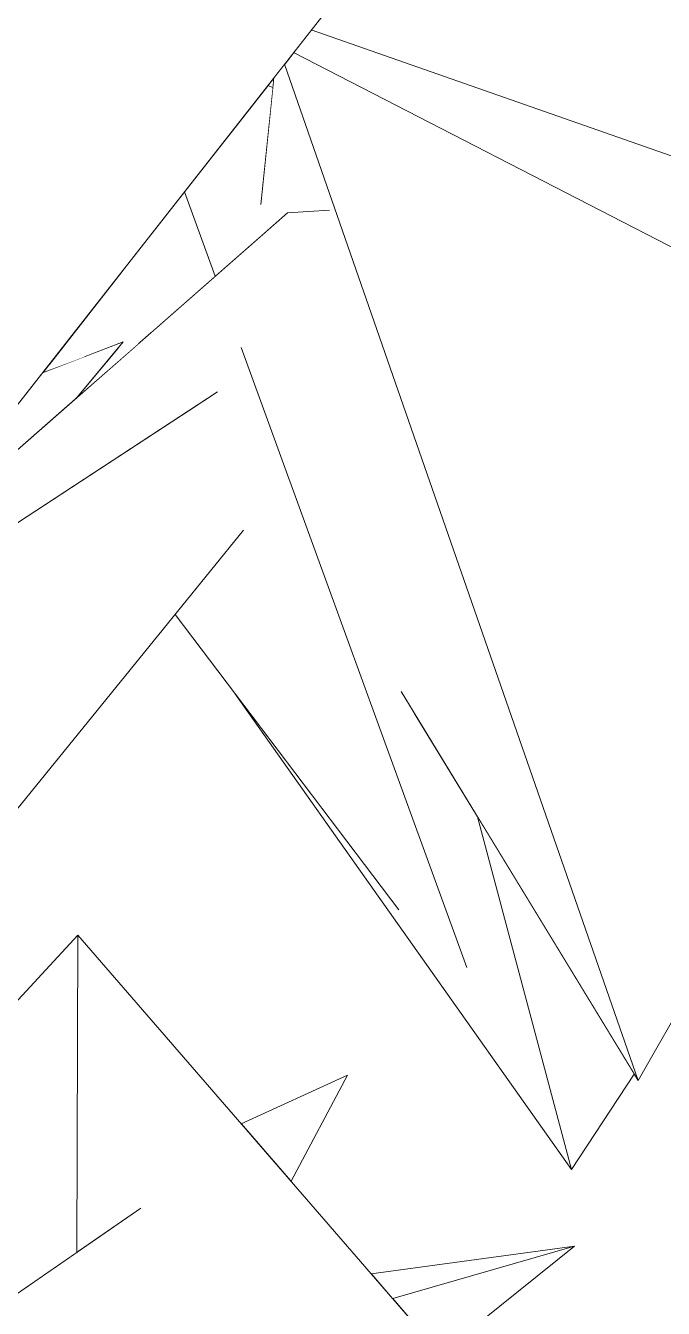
# Model space of a CAD drawing. Header units: millimetres. Extents: x -9413 to 8527, y -300 to 11224.
# Drawn here: x -7933.8 to -7711.8, y 2620.3 to 3066.8 of the extents above; entities that cross this region are included whole.
import ezdxf

# ---------------------------------------------------------------- set-up
doc = ezdxf.new("R2010")
doc.units = ezdxf.units.MM
doc.header["$MEASUREMENT"] = 0
doc.linetypes.add('Wipeout_Contour', pattern=[1000, 0, -1000])
doc.layers.add('Interior - Furniture', color=7, linetype='Continuous')
doc.layers.add('Interior - Furniture _Pen_No__4', color=7, linetype='Continuous', lineweight=20, true_color=0x029e21)

# ---------------------------------------------------------------- blocks, each defined once
blk = doc.blocks.new('Section Elem_40_6')
at = {"color": 254, "linetype": 'Wipeout_Contour', "lineweight": 0, "ltscale": 76676.656974}
blk.add_wipeout([(-7972.35, 3098.83), (-7939.63, 2931), (-7771.85, 3144.99), (-7933.36, 3176.57), (-7949.79, 3164.84), (-7942.94, 3165.73), (-7955, 3153.18), (-7958.02, 3150.12), (-7914.01, 3124.07)], dxfattribs=at).dxf.layer = 'Interior - Furniture'
at = {"color": 254, "linetype": 'Wipeout_Contour', "lineweight": 0, "ltscale": 49631.356635}
blk.add_wipeout([(-7860.97, 2834.34), (-7743.77, 2668.6), (-7776.46, 2791.37), (-7798.76, 2828.01), (-7780.24, 2738.97), (-7804.06, 2759.22)], dxfattribs=at).dxf.layer = 'Interior - Furniture'
at = {"color": 254, "linetype": 'Wipeout_Contour', "lineweight": 0, "ltscale": 33400.603153}
blk.add_wipeout([(-7954.31, 2613.19), (-7957.69, 2597.96), (-7916.1, 2590.33), (-7893.75, 2655.14)], dxfattribs=at).dxf.layer = 'Interior - Furniture'
at = {"color": 254, "linetype": 'Wipeout_Contour', "lineweight": 0, "ltscale": 25253.768272}
blk.add_wipeout([(-7847.77, 3045.3), (-7847.7, 3045.26), (-7847.67, 3045.49)], dxfattribs=at).dxf.layer = 'Interior - Furniture'
at = {"color": 254, "linetype": 'Wipeout_Contour', "lineweight": 0, "ltscale": 24633.863904}
blk.add_wipeout([(-7721.89, 2701.73), (-7776.46, 2791.37), (-7743.77, 2668.6)], dxfattribs=at).dxf.layer = 'Interior - Furniture'
at = {"color": 254, "linetype": 'Wipeout_Contour', "lineweight": 0, "ltscale": 75290.950949}
blk.add_wipeout([(-7851.92, 3004.57), (-7849.37, 2995.73), (-7842.67, 3001.61), (-7828.06, 3002.58), (-7841.96, 2970.01), (-7803.04, 2835.03), (-7720.58, 2699.58), (-7843.71, 3053.34), (-7847.34, 3048.71)], dxfattribs=at).dxf.layer = 'Interior - Furniture'
at = {"color": 254, "linetype": 'Wipeout_Contour', "lineweight": 0, "ltscale": 33146.533661}
blk.add_wipeout([(-7843.71, 3053.34), (-7720.58, 2699.58), (-7589.92, 2928.34), (-7840.52, 3057.41)], dxfattribs=at).dxf.layer = 'Interior - Furniture'
at = {"layer": 'Interior - Furniture _Pen_No__4', "linetype": 'Continuous'}
blk.add_line((-7720.58, 2699.58), (-7589.92, 2928.34), dxfattribs=at)
at = {"color": 254, "linetype": 'Wipeout_Contour', "lineweight": 0, "ltscale": 50493.494356}
blk.add_wipeout([(-8051.29, 2818.49), (-7867.04, 2939.35), (-7858.78, 2954.72), (-7841.96, 2970.01), (-7828.06, 3002.58), (-7842.67, 3001.61)], dxfattribs=at).dxf.layer = 'Interior - Furniture'
at = {"color": 254, "linetype": 'Wipeout_Contour', "lineweight": 0, "ltscale": 24861.411746}
blk.add_wipeout([(-7858.7, 2684.48), (-7841.4, 2664.5), (-7821.79, 2701.43)], dxfattribs=at).dxf.layer = 'Interior - Furniture'
at = {"color": 254, "linetype": 'Wipeout_Contour', "lineweight": 0, "ltscale": 41545.432893}
blk.add_wipeout([(-7840.52, 3057.41), (-7685.79, 2977.72), (-7682.53, 2976.36), (-7667.12, 3006.72), (-7834.33, 3065.3)], dxfattribs=at).dxf.layer = 'Interior - Furniture'
at = {"color": 254, "linetype": 'Wipeout_Contour', "lineweight": 0, "ltscale": 33717.492776}
blk.add_wipeout([(-7900.02, 2981.52), (-7890.02, 2960.05), (-7867.82, 2979.54), (-7878.52, 3008.94)], dxfattribs=at).dxf.layer = 'Interior - Furniture'
at = {"color": 254, "linetype": 'Wipeout_Contour', "lineweight": 0, "ltscale": 25359.233794}
blk.add_wipeout([(-7927.91, 2945.94), (-7912.88, 2951.71), (-7925.84, 2948.59)], dxfattribs=at).dxf.layer = 'Interior - Furniture'
at = {"color": 254, "linetype": 'Wipeout_Contour', "lineweight": 0, "ltscale": 58482.778941}
blk.add_wipeout([(-7881.78, 2861.82), (-7804.06, 2759.22), (-7780.24, 2738.97), (-7858.78, 2954.72), (-7867.04, 2939.35), (-7877.27, 2932.64), (-7857.97, 2891.18)], dxfattribs=at).dxf.layer = 'Interior - Furniture'
at = {"layer": 'Interior - Furniture _Pen_No__4', "linetype": 'Continuous'}
for p, q in [((-7667.12, 3006.72), (-7834.33, 3065.3)), ((-7842.67, 3001.61), (-7828.06, 3002.58))]:
    blk.add_line(p, q, dxfattribs=at)
at = {"color": 254, "linetype": 'Wipeout_Contour', "lineweight": 0, "ltscale": 50494.041931}
blk.add_wipeout([(-7878.52, 3008.94), (-7867.82, 2979.54), (-7849.37, 2995.73), (-7851.92, 3004.57), (-7847.7, 3045.26), (-7849.46, 3046)], dxfattribs=at).dxf.layer = 'Interior - Furniture'
at = {"color": 254, "linetype": 'Wipeout_Contour', "lineweight": 0, "ltscale": 41627.730142}
blk.add_wipeout([(-7841.96, 2970.01), (-7858.78, 2954.72), (-7780.24, 2738.97), (-7798.76, 2828.01), (-7803.04, 2835.03)], dxfattribs=at).dxf.layer = 'Interior - Furniture'
at = {"color": 254, "linetype": 'Wipeout_Contour', "lineweight": 0, "ltscale": 25309.693689}
blk.add_wipeout([(-7901.76, 2954.39), (-7916.35, 2936.94), (-7894.47, 2956.15)], dxfattribs=at).dxf.layer = 'Interior - Furniture'
at = {"layer": 'Interior - Furniture _Pen_No__4', "linetype": 'Continuous'}
for p, q in [((-7589.92, 2928.34), (-7840.52, 3057.41)), ((-7878.52, 3008.94), (-7867.82, 2979.54))]:
    blk.add_line(p, q, dxfattribs=at)
at = {"color": 254, "linetype": 'Wipeout_Contour', "lineweight": 0, "ltscale": 33674.638377}
blk.add_wipeout([(-7849.46, 3046), (-7847.77, 3045.3), (-7847.67, 3045.49), (-7847.34, 3048.71)], dxfattribs=at).dxf.layer = 'Interior - Furniture'
at = {"color": 254, "linetype": 'Wipeout_Contour', "lineweight": 0, "ltscale": 59074.058942}
blk.add_wipeout([(-7900.02, 2981.52), (-7925.84, 2948.59), (-7912.88, 2951.71), (-7899.81, 2956.72), (-7901.76, 2954.39), (-7894.47, 2956.15), (-7890.02, 2960.05)], dxfattribs=at).dxf.layer = 'Interior - Furniture'
at = {"color": 254, "linetype": 'Wipeout_Contour', "lineweight": 0, "ltscale": 42160.48205}
blk.add_wipeout([(-7978.94, 2862.08), (-7971.22, 2751.55), (-7857.97, 2891.18), (-7877.27, 2932.64), (-7971.77, 2870.65)], dxfattribs=at).dxf.layer = 'Interior - Furniture'
at = {"layer": 'Interior - Furniture _Pen_No__4', "linetype": 'Continuous'}
for p, q in [((-7851.93, 3004.55), (-7847.34, 3048.71)), ((-7847.7, 3045.26), (-7849.46, 3046)), ((-7847.77, 3045.3), (-7847.67, 3045.49)), ((-7803.91, 2759.02), (-7881.78, 2861.82))]:
    blk.add_line(p, q, dxfattribs=at)
at = {"color": 254, "linetype": 'Wipeout_Contour', "lineweight": 0, "ltscale": 196549.410283}
blk.add_wipeout([(-8147.64, 2851.14), (-8150.38, 2827.96), (-8107.19, 2792.39), (-8122.1, 2773.31), (-8065.99, 2757.95), (-7971.77, 2870.65), (-8051.29, 2818.49), (-8050.89, 2847.48), (-7979.35, 2881.64), (-7916.35, 2936.94), (-7899.81, 2956.72), (-7927.91, 2945.94), (-7939.63, 2931), (-7946.79, 2938.7), (-8003.91, 2916.78), (-8051.53, 2853.37), (-8078.55, 2888.15), (-8101.43, 2879.37), (-8107.33, 2849.15), (-8122.48, 2870.98), (-8128.01, 2866.62), (-8134.8, 2851.47), (-8138.99, 2857.96)], dxfattribs=at).dxf.layer = 'Interior - Furniture'
at = {"color": 254, "linetype": 'Wipeout_Contour', "lineweight": 0, "ltscale": 140560.180629}
blk.add_wipeout([(-7916.1, 2590.33), (-7916.2, 2558.53), (-7904.57, 2588.73), (-7902.57, 2573.03), (-7885.99, 2596.67), (-7880.33, 2565.98), (-7818.32, 2600.02), (-7844.82, 2552.15), (-7824.94, 2520.05), (-7849.38, 2487.89), (-7785.52, 2524.15), (-7771.59, 2510.94), (-7832.86, 2431), (-7738.75, 2545.98), (-7915.58, 2750.15), (-7915.94, 2639.77), (-7893.75, 2655.14)], dxfattribs=at).dxf.layer = 'Interior - Furniture'
at = {"layer": 'Interior - Furniture _Pen_No__4', "linetype": 'Continuous'}
for p, q in [((-7939.63, 2931), (-7771.85, 3144.99)), ((-7843.71, 3053.34), (-7720.58, 2699.58)), ((-8051.29, 2818.49), (-7842.67, 3001.61)), ((-7927.91, 2945.94), (-7899.81, 2956.72)), ((-7899.81, 2956.72), (-7916.35, 2936.94)), ((-7858.78, 2954.72), (-7780.2, 2738.87)), ((-7867.03, 2939.35), (-8051.29, 2818.49)), ((-7743.77, 2668.6), (-7860.97, 2834.34)), ((-7720.58, 2699.58), (-7803.05, 2835.05)), ((-7776.46, 2791.37), (-7743.77, 2668.6)), ((-7743.77, 2668.6), (-7721.89, 2701.73)), ((-7858.7, 2684.48), (-7821.79, 2701.43)), ((-7821.79, 2701.43), (-7841.4, 2664.5))]:
    blk.add_line(p, q, dxfattribs=at)
at = {"color": 254, "linetype": 'Wipeout_Contour', "lineweight": 0, "ltscale": 134297.148191}
blk.add_wipeout([(-7915.58, 2750.15), (-8104.41, 2545.98), (-8057.3, 2491.27), (-8032.96, 2574.51), (-8015.24, 2491.93), (-8013.1, 2493.1), (-8013.4, 2493.73), (-7968.78, 2600), (-7972.38, 2600.66), (-7966.91, 2604.45), (-7963.14, 2613.43), (-7962.57, 2607.46), (-7958.04, 2610.6), (-7947.07, 2636.12), (-7953.25, 2613.92), (-7915.94, 2639.77)], dxfattribs=at).dxf.layer = 'Interior - Furniture'
at = {"color": 254, "linetype": 'Wipeout_Contour', "lineweight": 0, "ltscale": 41086.216579}
blk.add_wipeout([(-7742.73, 2641.86), (-7806.01, 2623.64), (-7805, 2622.48), (-7797.64, 2613.97), (-7789.39, 2604.45)], dxfattribs=at).dxf.layer = 'Interior - Furniture'
at = {"layer": 'Interior - Furniture _Pen_No__4', "linetype": 'Continuous'}
for p, q in [((-7971.22, 2751.55), (-7857.97, 2891.19)), ((-8104.41, 2545.98), (-7915.58, 2750.15)), ((-7915.58, 2750.15), (-7915.94, 2639.77)), ((-7954.31, 2613.18), (-7893.71, 2655.17))]:
    blk.add_line(p, q, dxfattribs=at)
at = {"color": 254, "linetype": 'Wipeout_Contour', "lineweight": 0, "ltscale": 24660.70513}
blk.add_wipeout([(-7813.46, 2632.25), (-7806.01, 2623.64), (-7742.73, 2641.86)], dxfattribs=at).dxf.layer = 'Interior - Furniture'
at = {"layer": 'Interior - Furniture _Pen_No__4', "linetype": 'Continuous'}
for p, q in [((-7738.75, 2545.98), (-7915.58, 2750.15)), ((-7813.46, 2632.25), (-7742.73, 2641.86)), ((-7806.01, 2623.64), (-7742.73, 2641.86)), ((-7742.73, 2641.86), (-7789.39, 2604.45))]:
    blk.add_line(p, q, dxfattribs=at)

msp = doc.modelspace()

# ---------------------------------------------------------------- block references
at = {"layer": 'Interior - Furniture'}
msp.add_blockref('Section Elem_40_6', (0, 0), dxfattribs=at)

doc.saveas('drawing.dxf')
